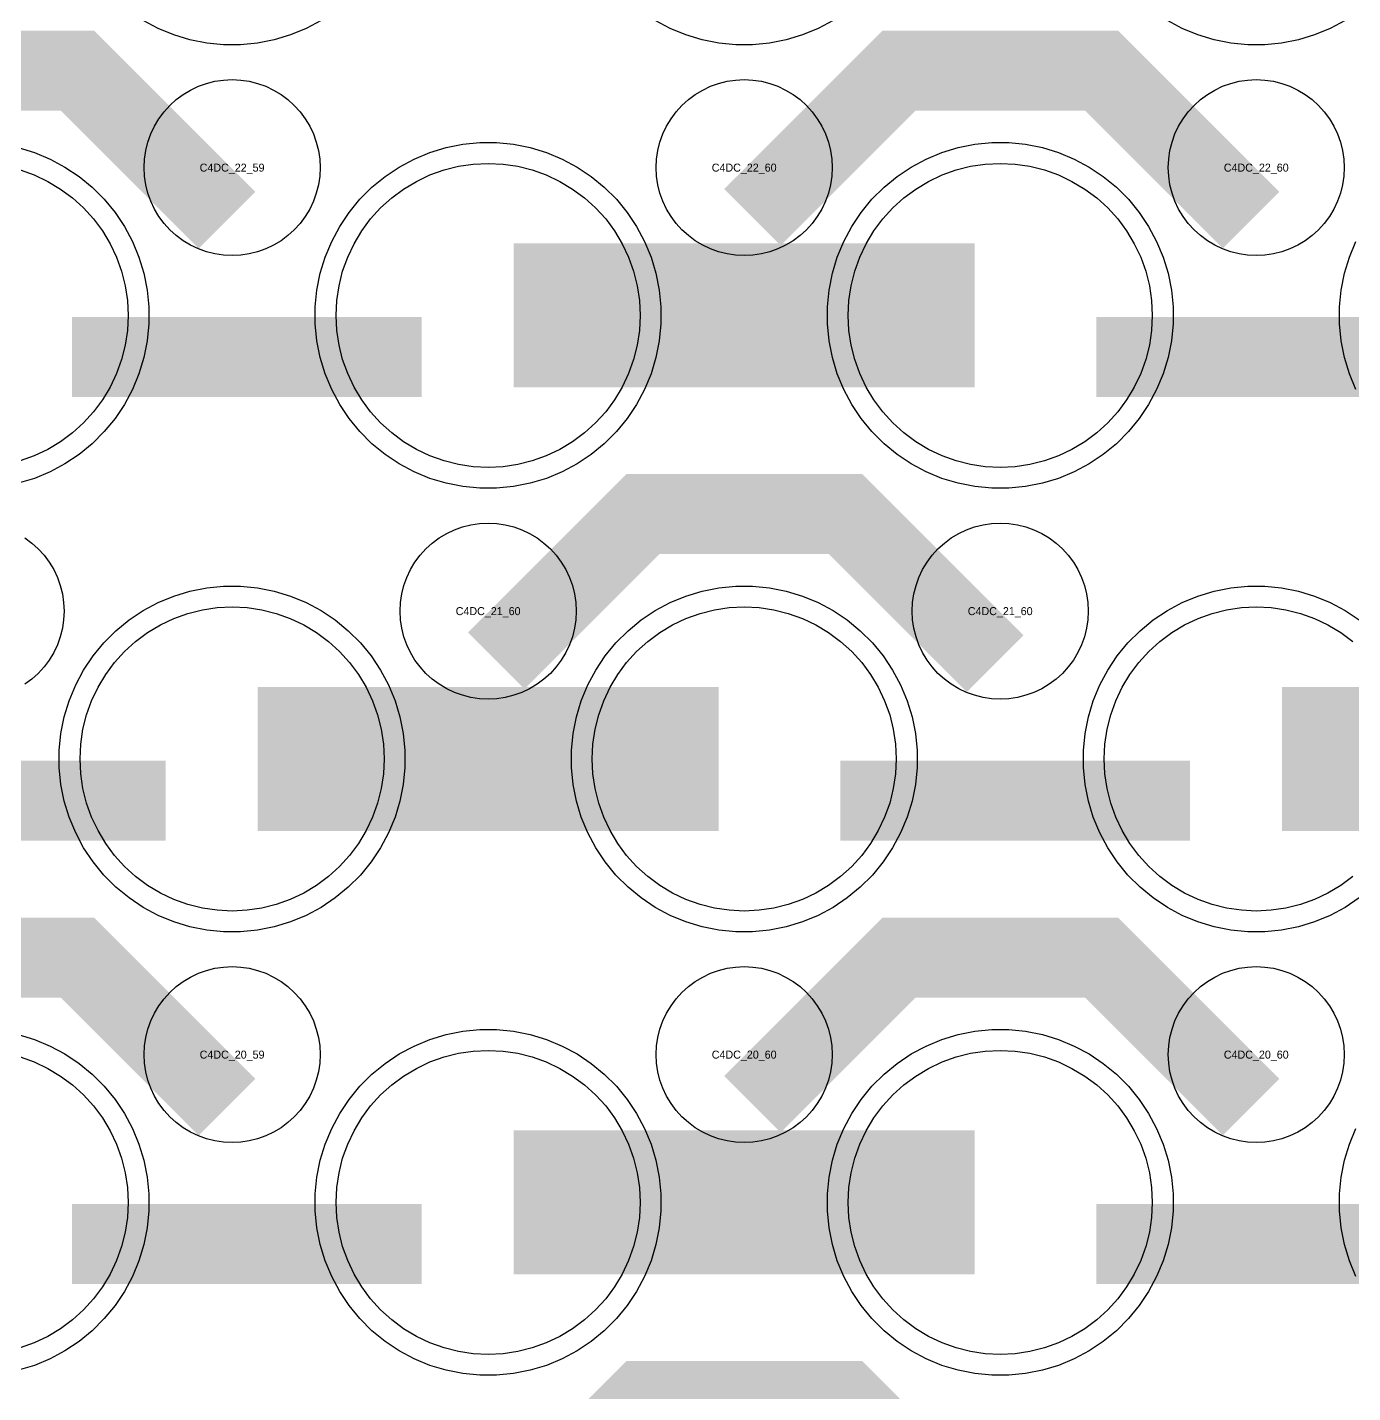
# Model space of a CAD drawing. Extents: x -11880 to 11880, y -14992 to 14992.
# Drawn here: x 7056 to 7470.1, y -12127.7 to -11701.1 of the extents above; entities that cross this region are included whole.
import ezdxf
from ezdxf.enums import TextEntityAlignment as Align

# ---------------------------------------------------------------- set-up
doc = ezdxf.new("R2010")
doc.units = 0
doc.header["$MEASUREMENT"] = 0
for name, color, linetype in [('GDS_775_DT_237', 138, 'CONTINUOUS'), ('RDL1_FS', 34, 'CONTINUOUS'), ('RDL_BS', 160, 'CONTINUOUS')]:
    doc.layers.add(name, color=color, linetype=linetype)

msp = doc.modelspace()

# ---------------------------------------------------------------- linework, layer by layer
at = {"layer": 'RDL1_FS'}
for points in [[(7200, -11838.664), (7195.343, -11838.435), (7190.732, -11837.751), (7186.209, -11836.619), (7181.819, -11835.047), (7177.605, -11833.055), (7173.605, -11830.657), (7169.86, -11827.879), (7166.406, -11824.749), (7163.276, -11821.295), (7160.498, -11817.55), (7158.1, -11813.55), (7156.108, -11809.336), (7154.536, -11804.946), (7153.404, -11800.423), (7152.72, -11795.812), (7152.491, -11791.155), (7152.72, -11786.498), (7153.404, -11781.887), (7154.536, -11777.364), (7156.108, -11772.974), (7158.1, -11768.76), (7160.498, -11764.76), (7163.276, -11761.015), (7166.406, -11757.561), (7169.86, -11754.431), (7173.605, -11751.653), (7177.605, -11749.255), (7181.819, -11747.263), (7186.209, -11745.691), (7190.732, -11744.559), (7195.343, -11743.875), (7200, -11743.646), (7204.657, -11743.875), (7209.268, -11744.559), (7213.791, -11745.691), (7218.181, -11747.263), (7222.395, -11749.255), (7226.395, -11751.653), (7230.14, -11754.431), (7233.594, -11757.561), (7236.724, -11761.015), (7239.502, -11764.76), (7241.9, -11768.76), (7243.892, -11772.974), (7245.464, -11777.364), (7246.596, -11781.887), (7247.28, -11786.498), (7247.509, -11791.155), (7247.28, -11795.812), (7246.596, -11800.423), (7245.464, -11804.946), (7243.892, -11809.336), (7241.9, -11813.55), (7239.502, -11817.55), (7236.724, -11821.295), (7233.594, -11824.749), (7230.14, -11827.879), (7226.395, -11830.657), (7222.395, -11833.055), (7218.181, -11835.047), (7213.791, -11836.619), (7209.268, -11837.751), (7204.657, -11838.435)], [(7360, -11838.664), (7355.343, -11838.435), (7350.732, -11837.751), (7346.209, -11836.619), (7341.819, -11835.047), (7337.605, -11833.055), (7333.605, -11830.657), (7329.86, -11827.879), (7326.406, -11824.749), (7323.276, -11821.295), (7320.498, -11817.55), (7318.1, -11813.55), (7316.108, -11809.336), (7314.536, -11804.946), (7313.404, -11800.423), (7312.72, -11795.812), (7312.491, -11791.155), (7312.72, -11786.498), (7313.404, -11781.887), (7314.536, -11777.364), (7316.108, -11772.974), (7318.1, -11768.76), (7320.498, -11764.76), (7323.276, -11761.015), (7326.406, -11757.561), (7329.86, -11754.431), (7333.605, -11751.653), (7337.605, -11749.255), (7341.819, -11747.263), (7346.209, -11745.691), (7350.732, -11744.559), (7355.343, -11743.875), (7360, -11743.646), (7364.657, -11743.875), (7369.268, -11744.559), (7373.791, -11745.691), (7378.181, -11747.263), (7382.395, -11749.255), (7386.395, -11751.653), (7390.14, -11754.431), (7393.594, -11757.561), (7396.724, -11761.015), (7399.502, -11764.76), (7401.9, -11768.76), (7403.892, -11772.974), (7405.464, -11777.364), (7406.596, -11781.887), (7407.28, -11786.498), (7407.509, -11791.155), (7407.28, -11795.812), (7406.596, -11800.423), (7405.464, -11804.946), (7403.892, -11809.336), (7401.9, -11813.55), (7399.502, -11817.55), (7396.724, -11821.295), (7393.594, -11824.749), (7390.14, -11827.879), (7386.395, -11830.657), (7382.395, -11833.055), (7378.181, -11835.047), (7373.791, -11836.619), (7369.268, -11837.751), (7364.657, -11838.435)], [(7200, -12115.794), (7195.343, -12115.565), (7190.732, -12114.881), (7186.209, -12113.749), (7181.819, -12112.177), (7177.605, -12110.185), (7173.605, -12107.787), (7169.86, -12105.009), (7166.406, -12101.879), (7163.276, -12098.425), (7160.498, -12094.68), (7158.1, -12090.68), (7156.108, -12086.466), (7154.536, -12082.076), (7153.404, -12077.553), (7152.72, -12072.942), (7152.491, -12068.285), (7152.72, -12063.628), (7153.404, -12059.017), (7154.536, -12054.494), (7156.108, -12050.104), (7158.1, -12045.89), (7160.498, -12041.89), (7163.276, -12038.145), (7166.406, -12034.691), (7169.86, -12031.561), (7173.605, -12028.783), (7177.605, -12026.385), (7181.819, -12024.393), (7186.209, -12022.821), (7190.732, -12021.689), (7195.343, -12021.005), (7200, -12020.776), (7204.657, -12021.005), (7209.268, -12021.689), (7213.791, -12022.821), (7218.181, -12024.393), (7222.395, -12026.385), (7226.395, -12028.783), (7230.14, -12031.561), (7233.594, -12034.691), (7236.724, -12038.145), (7239.502, -12041.89), (7241.9, -12045.89), (7243.892, -12050.104), (7245.464, -12054.494), (7246.596, -12059.017), (7247.28, -12063.628), (7247.509, -12068.285), (7247.28, -12072.942), (7246.596, -12077.553), (7245.464, -12082.076), (7243.892, -12086.466), (7241.9, -12090.68), (7239.502, -12094.68), (7236.724, -12098.425), (7233.594, -12101.879), (7230.14, -12105.009), (7226.395, -12107.787), (7222.395, -12110.185), (7218.181, -12112.177), (7213.791, -12113.749), (7209.268, -12114.881), (7204.657, -12115.565)], [(7360, -12115.794), (7355.343, -12115.565), (7350.732, -12114.881), (7346.209, -12113.749), (7341.819, -12112.177), (7337.605, -12110.185), (7333.605, -12107.787), (7329.86, -12105.009), (7326.406, -12101.879), (7323.276, -12098.425), (7320.498, -12094.68), (7318.1, -12090.68), (7316.108, -12086.466), (7314.536, -12082.076), (7313.404, -12077.553), (7312.72, -12072.942), (7312.491, -12068.285), (7312.72, -12063.628), (7313.404, -12059.017), (7314.536, -12054.494), (7316.108, -12050.104), (7318.1, -12045.89), (7320.498, -12041.89), (7323.276, -12038.145), (7326.406, -12034.691), (7329.86, -12031.561), (7333.605, -12028.783), (7337.605, -12026.385), (7341.819, -12024.393), (7346.209, -12022.821), (7350.732, -12021.689), (7355.343, -12021.005), (7360, -12020.776), (7364.657, -12021.005), (7369.268, -12021.689), (7373.791, -12022.821), (7378.181, -12024.393), (7382.395, -12026.385), (7386.395, -12028.783), (7390.14, -12031.561), (7393.594, -12034.691), (7396.724, -12038.145), (7399.502, -12041.89), (7401.9, -12045.89), (7403.892, -12050.104), (7405.464, -12054.494), (7406.596, -12059.017), (7407.28, -12063.628), (7407.509, -12068.285), (7407.28, -12072.942), (7406.596, -12077.553), (7405.464, -12082.076), (7403.892, -12086.466), (7401.9, -12090.68), (7399.502, -12094.68), (7396.724, -12098.425), (7393.594, -12101.879), (7390.14, -12105.009), (7386.395, -12107.787), (7382.395, -12110.185), (7378.181, -12112.177), (7373.791, -12113.749), (7369.268, -12114.881), (7364.657, -12115.565)]]:
    msp.add_lwpolyline(points, close=True, dxfattribs=at)
for points in [[(7053.791, -11745.691), (7058.181, -11747.263), (7062.395, -11749.255), (7066.395, -11751.653), (7070.14, -11754.431), (7073.594, -11757.561), (7076.724, -11761.015), (7079.502, -11764.76), (7081.9, -11768.76), (7083.892, -11772.974), (7085.464, -11777.364), (7086.596, -11781.887), (7087.28, -11786.498), (7087.509, -11791.155), (7087.28, -11795.812), (7086.596, -11800.423), (7085.464, -11804.946), (7083.892, -11809.336), (7081.9, -11813.55), (7079.502, -11817.55), (7076.724, -11821.295), (7073.594, -11824.749), (7070.14, -11827.879), (7066.395, -11830.657), (7062.395, -11833.055), (7058.181, -11835.047), (7053.791, -11836.619)], [(7053.791, -12022.821), (7058.181, -12024.393), (7062.395, -12026.385), (7066.395, -12028.783), (7070.14, -12031.561), (7073.594, -12034.691), (7076.724, -12038.145), (7079.502, -12041.89), (7081.9, -12045.89), (7083.892, -12050.104), (7085.464, -12054.494), (7086.596, -12059.017), (7087.28, -12063.628), (7087.509, -12068.285), (7087.28, -12072.942), (7086.596, -12077.553), (7085.464, -12082.076), (7083.892, -12086.466), (7081.9, -12090.68), (7079.502, -12094.68), (7076.724, -12098.425), (7073.594, -12101.879), (7070.14, -12105.009), (7066.395, -12107.787), (7062.395, -12110.185), (7058.181, -12112.177), (7053.791, -12113.749)]]:
    msp.add_lwpolyline(points, dxfattribs=at)
for points in [[(7208.002, -11791.155, 45, 45, 0), (7280.002, -11791.155, 45, 45, 0)], [(7280.002, -11791.155, 45, 45, 0), (7352.002, -11791.155, 45, 45, 0)], [(7208.002, -12068.285, 45, 45, 0), (7280.002, -12068.285, 45, 45, 0)], [(7280.002, -12068.285, 45, 45, 0), (7352.002, -12068.285, 45, 45, 0)]]:
    msp.add_lwpolyline(points, format="xyseb", dxfattribs=at)
at = {"layer": 'RDL1_FS', "color": 241, "true_color": 0xf7abae}
for points in [[(7120, -11977.229), (7115.343, -11977), (7110.732, -11976.316), (7106.209, -11975.184), (7101.819, -11973.612), (7097.605, -11971.62), (7093.605, -11969.222), (7089.86, -11966.444), (7086.406, -11963.314), (7083.276, -11959.86), (7080.498, -11956.115), (7078.1, -11952.115), (7076.108, -11947.901), (7074.536, -11943.511), (7073.404, -11938.988), (7072.72, -11934.377), (7072.491, -11929.72), (7072.72, -11925.063), (7073.404, -11920.452), (7074.536, -11915.929), (7076.108, -11911.539), (7078.1, -11907.325), (7080.498, -11903.325), (7083.276, -11899.58), (7086.406, -11896.126), (7089.86, -11892.996), (7093.605, -11890.218), (7097.605, -11887.82), (7101.819, -11885.828), (7106.209, -11884.256), (7110.732, -11883.124), (7115.343, -11882.44), (7120, -11882.211), (7124.657, -11882.44), (7129.268, -11883.124), (7133.791, -11884.256), (7138.181, -11885.828), (7142.395, -11887.82), (7146.395, -11890.218), (7150.14, -11892.996), (7153.594, -11896.126), (7156.724, -11899.58), (7159.502, -11903.325), (7161.9, -11907.325), (7163.892, -11911.539), (7165.464, -11915.929), (7166.596, -11920.452), (7167.28, -11925.063), (7167.509, -11929.72), (7167.28, -11934.377), (7166.596, -11938.988), (7165.464, -11943.511), (7163.892, -11947.901), (7161.9, -11952.115), (7159.502, -11956.115), (7156.724, -11959.86), (7153.594, -11963.314), (7150.14, -11966.444), (7146.395, -11969.222), (7142.395, -11971.62), (7138.181, -11973.612), (7133.791, -11975.184), (7129.268, -11976.316), (7124.657, -11977)], [(7280, -11977.229), (7275.343, -11977), (7270.732, -11976.316), (7266.209, -11975.184), (7261.819, -11973.612), (7257.605, -11971.62), (7253.605, -11969.222), (7249.86, -11966.444), (7246.406, -11963.314), (7243.276, -11959.86), (7240.498, -11956.115), (7238.1, -11952.115), (7236.108, -11947.901), (7234.536, -11943.511), (7233.404, -11938.988), (7232.72, -11934.377), (7232.491, -11929.72), (7232.72, -11925.063), (7233.404, -11920.452), (7234.536, -11915.929), (7236.108, -11911.539), (7238.1, -11907.325), (7240.498, -11903.325), (7243.276, -11899.58), (7246.406, -11896.126), (7249.86, -11892.996), (7253.605, -11890.218), (7257.605, -11887.82), (7261.819, -11885.828), (7266.209, -11884.256), (7270.732, -11883.124), (7275.343, -11882.44), (7280, -11882.211), (7284.657, -11882.44), (7289.268, -11883.124), (7293.791, -11884.256), (7298.181, -11885.828), (7302.395, -11887.82), (7306.395, -11890.218), (7310.14, -11892.996), (7313.594, -11896.126), (7316.724, -11899.58), (7319.502, -11903.325), (7321.9, -11907.325), (7323.892, -11911.539), (7325.464, -11915.929), (7326.596, -11920.452), (7327.28, -11925.063), (7327.509, -11929.72), (7327.28, -11934.377), (7326.596, -11938.988), (7325.464, -11943.511), (7323.892, -11947.901), (7321.9, -11952.115), (7319.502, -11956.115), (7316.724, -11959.86), (7313.594, -11963.314), (7310.14, -11966.444), (7306.395, -11969.222), (7302.395, -11971.62), (7298.181, -11973.612), (7293.791, -11975.184), (7289.268, -11976.316), (7284.657, -11977)]]:
    msp.add_lwpolyline(points, close=True, dxfattribs=at)
msp.add_lwpolyline([(7470.14, -11966.444), (7466.395, -11969.222), (7462.395, -11971.62), (7458.181, -11973.612), (7453.791, -11975.184), (7449.268, -11976.316), (7444.657, -11977), (7440, -11977.229), (7435.343, -11977), (7430.732, -11976.316), (7426.209, -11975.184), (7421.819, -11973.612), (7417.605, -11971.62), (7413.605, -11969.222), (7409.86, -11966.444), (7406.406, -11963.314), (7403.276, -11959.86), (7400.498, -11956.115), (7398.1, -11952.115), (7396.108, -11947.901), (7394.536, -11943.511), (7393.404, -11938.988), (7392.72, -11934.377), (7392.491, -11929.72), (7392.72, -11925.063), (7393.404, -11920.452), (7394.536, -11915.929), (7396.108, -11911.539), (7398.1, -11907.325), (7400.498, -11903.325), (7403.276, -11899.58), (7406.406, -11896.126), (7409.86, -11892.996), (7413.605, -11890.218), (7417.605, -11887.82), (7421.819, -11885.828), (7426.209, -11884.256), (7430.732, -11883.124), (7435.343, -11882.44), (7440, -11882.211), (7444.657, -11882.44), (7449.268, -11883.124), (7453.791, -11884.256), (7458.181, -11885.828), (7462.395, -11887.82), (7466.395, -11890.218), (7470.14, -11892.996)], dxfattribs=at)
for points in [[(7128.002, -11929.72, 45, 45, 0), (7200.002, -11929.72, 45, 45, 0)], [(7200.002, -11929.72, 45, 45, 0), (7272.002, -11929.72, 45, 45, 0)], [(7448.002, -11929.72, 45, 45, 0), (7520.002, -11929.72, 45, 45, 0)]]:
    msp.add_lwpolyline(points, format="xyseb", dxfattribs=at)
at = {"layer": 'RDL_BS', "color": 241, "true_color": 0xf7abae}
for points in [[(7147.777, -11698.973), (7143.115, -11701.465), (7138.205, -11703.496), (7133.165, -11705.027), (7127.938, -11706.073), (7122.644, -11706.59), (7117.356, -11706.59), (7112.062, -11706.073), (7106.835, -11705.027), (7101.795, -11703.496), (7096.885, -11701.465), (7092.223, -11698.973)], [(7307.777, -11698.973), (7303.115, -11701.465), (7298.205, -11703.496), (7293.165, -11705.027), (7287.938, -11706.073), (7282.644, -11706.59), (7277.356, -11706.59), (7272.062, -11706.073), (7266.835, -11705.027), (7261.795, -11703.496), (7256.885, -11701.465), (7252.223, -11698.973)], [(7467.777, -11698.973), (7463.115, -11701.465), (7458.205, -11703.496), (7453.165, -11705.027), (7447.938, -11706.073), (7442.644, -11706.59), (7437.356, -11706.59), (7432.062, -11706.073), (7426.835, -11705.027), (7421.795, -11703.496), (7416.885, -11701.465), (7412.223, -11698.973)], [(7472.191, -11973.156), (7467.777, -11976.103), (7463.115, -11978.595), (7458.205, -11980.626), (7453.165, -11982.157), (7447.938, -11983.203), (7442.644, -11983.72), (7437.356, -11983.72), (7432.062, -11983.203), (7426.835, -11982.157), (7421.795, -11980.626), (7416.885, -11978.595), (7412.223, -11976.103), (7407.809, -11973.156), (7403.708, -11969.794), (7399.926, -11966.012), (7396.564, -11961.911), (7393.617, -11957.497), (7391.125, -11952.835), (7389.094, -11947.925), (7387.563, -11942.885), (7386.517, -11937.658), (7386, -11932.364), (7386, -11927.076), (7386.517, -11921.782), (7387.563, -11916.555), (7389.094, -11911.515), (7391.125, -11906.605), (7393.617, -11901.943), (7396.564, -11897.529), (7399.926, -11893.428), (7403.708, -11889.646), (7407.809, -11886.284), (7412.223, -11883.337), (7416.885, -11880.845), (7421.795, -11878.814), (7426.835, -11877.283), (7432.062, -11876.237), (7437.356, -11875.72), (7442.644, -11875.72), (7447.938, -11876.237), (7453.165, -11877.283), (7458.205, -11878.814), (7463.115, -11880.845), (7467.777, -11883.337), (7472.191, -11886.284)]]:
    msp.add_lwpolyline(points, dxfattribs=at)
at = {"layer": 'RDL_BS'}
for points in [[(7118.401, -11761.368, 25, 25, 0), (7071.687, -11714.654, 25, 25, 0), (7041.929, -11714.654, 25, 25, 0)], [(7282.562, -11760.469, 25, 25, 0), (7328.377, -11714.654, 25, 25, 0), (7361.93, -11714.654, 25, 25, 0)], [(7438.401, -11761.368, 25, 25, 0), (7391.687, -11714.654, 25, 25, 0), (7361.929, -11714.654, 25, 25, 0)], [(7070.016, -11804.168, 25, 25, 0), (7179.281, -11804.168, 25, 25, 0)], [(7390.016, -11804.168, 25, 25, 0), (7499.281, -11804.168, 25, 25, 0)], [(7202.562, -11899.034, 25, 25, 0), (7248.377, -11853.219, 25, 25, 0), (7281.93, -11853.219, 25, 25, 0)], [(7358.401, -11899.933, 25, 25, 0), (7311.687, -11853.219, 25, 25, 0), (7281.929, -11853.219, 25, 25, 0)], [(7118.401, -12038.498, 25, 25, 0), (7071.687, -11991.784, 25, 25, 0), (7041.929, -11991.784, 25, 25, 0)], [(7282.562, -12037.599, 25, 25, 0), (7328.377, -11991.784, 25, 25, 0), (7361.93, -11991.784, 25, 25, 0)], [(7438.401, -12038.498, 25, 25, 0), (7391.687, -11991.784, 25, 25, 0), (7361.929, -11991.784, 25, 25, 0)], [(7070.016, -12081.298, 25, 25, 0), (7179.281, -12081.298, 25, 25, 0)], [(7390.016, -12081.298, 25, 25, 0), (7499.281, -12081.298, 25, 25, 0)], [(7202.562, -12176.159, 25, 25, 0), (7248.377, -12130.344, 25, 25, 0), (7281.93, -12130.344, 25, 25, 0)], [(7358.401, -12177.058, 25, 25, 0), (7311.687, -12130.344, 25, 25, 0), (7281.929, -12130.344, 25, 25, 0)]]:
    msp.add_lwpolyline(points, format="xyseb", dxfattribs=at)
for points in [[(7120, -11772.461), (7117.307, -11772.329), (7114.635, -11771.933), (7112.016, -11771.276), (7109.481, -11770.369), (7107.044, -11769.217), (7104.72, -11767.824), (7102.557, -11766.221), (7100.558, -11764.409), (7098.746, -11762.41), (7097.143, -11760.247), (7095.75, -11757.923), (7094.598, -11755.486), (7093.691, -11752.951), (7093.034, -11750.332), (7092.638, -11747.66), (7092.506, -11744.967), (7092.638, -11742.274), (7093.034, -11739.602), (7093.691, -11736.983), (7094.598, -11734.448), (7095.75, -11732.011), (7097.143, -11729.687), (7098.746, -11727.524), (7100.558, -11725.525), (7102.557, -11723.713), (7104.72, -11722.11), (7107.044, -11720.717), (7109.481, -11719.565), (7112.016, -11718.658), (7114.635, -11718.001), (7117.307, -11717.605), (7120, -11717.473), (7122.693, -11717.605), (7125.365, -11718.001), (7127.984, -11718.658), (7130.519, -11719.565), (7132.956, -11720.717), (7135.28, -11722.11), (7137.443, -11723.713), (7139.442, -11725.525), (7141.254, -11727.524), (7142.857, -11729.687), (7144.25, -11732.011), (7145.402, -11734.448), (7146.309, -11736.983), (7146.966, -11739.602), (7147.362, -11742.274), (7147.494, -11744.967), (7147.362, -11747.66), (7146.966, -11750.332), (7146.309, -11752.951), (7145.402, -11755.486), (7144.25, -11757.923), (7142.857, -11760.247), (7141.254, -11762.41), (7139.442, -11764.409), (7137.443, -11766.221), (7135.28, -11767.824), (7132.956, -11769.217), (7130.519, -11770.369), (7127.984, -11771.276), (7125.365, -11771.933), (7122.693, -11772.329)], [(7280, -11772.461), (7277.307, -11772.329), (7274.635, -11771.933), (7272.016, -11771.276), (7269.481, -11770.369), (7267.044, -11769.217), (7264.72, -11767.824), (7262.557, -11766.221), (7260.558, -11764.409), (7258.746, -11762.41), (7257.143, -11760.247), (7255.75, -11757.923), (7254.598, -11755.486), (7253.691, -11752.951), (7253.034, -11750.332), (7252.638, -11747.66), (7252.506, -11744.967), (7252.638, -11742.274), (7253.034, -11739.602), (7253.691, -11736.983), (7254.598, -11734.448), (7255.75, -11732.011), (7257.143, -11729.687), (7258.746, -11727.524), (7260.558, -11725.525), (7262.557, -11723.713), (7264.72, -11722.11), (7267.044, -11720.717), (7269.481, -11719.565), (7272.016, -11718.658), (7274.635, -11718.001), (7277.307, -11717.605), (7280, -11717.473), (7282.693, -11717.605), (7285.365, -11718.001), (7287.984, -11718.658), (7290.519, -11719.565), (7292.956, -11720.717), (7295.28, -11722.11), (7297.443, -11723.713), (7299.442, -11725.525), (7301.254, -11727.524), (7302.857, -11729.687), (7304.25, -11732.011), (7305.402, -11734.448), (7306.309, -11736.983), (7306.966, -11739.602), (7307.362, -11742.274), (7307.494, -11744.967), (7307.362, -11747.66), (7306.966, -11750.332), (7306.309, -11752.951), (7305.402, -11755.486), (7304.25, -11757.923), (7302.857, -11760.247), (7301.254, -11762.41), (7299.442, -11764.409), (7297.443, -11766.221), (7295.28, -11767.824), (7292.956, -11769.217), (7290.519, -11770.369), (7287.984, -11771.276), (7285.365, -11771.933), (7282.693, -11772.329)], [(7440, -11772.461), (7437.307, -11772.329), (7434.635, -11771.933), (7432.016, -11771.276), (7429.481, -11770.369), (7427.044, -11769.217), (7424.72, -11767.824), (7422.557, -11766.221), (7420.558, -11764.409), (7418.746, -11762.41), (7417.143, -11760.247), (7415.75, -11757.923), (7414.598, -11755.486), (7413.691, -11752.951), (7413.034, -11750.332), (7412.638, -11747.66), (7412.506, -11744.967), (7412.638, -11742.274), (7413.034, -11739.602), (7413.691, -11736.983), (7414.598, -11734.448), (7415.75, -11732.011), (7417.143, -11729.687), (7418.746, -11727.524), (7420.558, -11725.525), (7422.557, -11723.713), (7424.72, -11722.11), (7427.044, -11720.717), (7429.481, -11719.565), (7432.016, -11718.658), (7434.635, -11718.001), (7437.307, -11717.605), (7440, -11717.473), (7442.693, -11717.605), (7445.365, -11718.001), (7447.984, -11718.658), (7450.519, -11719.565), (7452.956, -11720.717), (7455.28, -11722.11), (7457.443, -11723.713), (7459.442, -11725.525), (7461.254, -11727.524), (7462.857, -11729.687), (7464.25, -11732.011), (7465.402, -11734.448), (7466.309, -11736.983), (7466.966, -11739.602), (7467.362, -11742.274), (7467.494, -11744.967), (7467.362, -11747.66), (7466.966, -11750.332), (7466.309, -11752.951), (7465.402, -11755.486), (7464.25, -11757.923), (7462.857, -11760.247), (7461.254, -11762.41), (7459.442, -11764.409), (7457.443, -11766.221), (7455.28, -11767.824), (7452.956, -11769.217), (7450.519, -11770.369), (7447.984, -11771.276), (7445.365, -11771.933), (7442.693, -11772.329)], [(7197.356, -11845.155), (7192.062, -11844.638), (7186.835, -11843.592), (7181.795, -11842.061), (7176.885, -11840.03), (7172.223, -11837.538), (7167.809, -11834.591), (7163.708, -11831.229), (7159.926, -11827.447), (7156.564, -11823.346), (7153.617, -11818.932), (7151.125, -11814.27), (7149.094, -11809.36), (7147.563, -11804.32), (7146.517, -11799.093), (7146, -11793.799), (7146, -11788.511), (7146.517, -11783.217), (7147.563, -11777.99), (7149.094, -11772.95), (7151.125, -11768.04), (7153.617, -11763.378), (7156.564, -11758.964), (7159.926, -11754.863), (7163.708, -11751.081), (7167.809, -11747.719), (7172.223, -11744.772), (7176.885, -11742.28), (7181.795, -11740.249), (7186.835, -11738.718), (7192.062, -11737.672), (7197.356, -11737.155), (7202.644, -11737.155), (7207.938, -11737.672), (7213.165, -11738.718), (7218.205, -11740.249), (7223.115, -11742.28), (7227.777, -11744.772), (7232.191, -11747.719), (7236.292, -11751.081), (7240.074, -11754.863), (7243.436, -11758.964), (7246.383, -11763.378), (7248.875, -11768.04), (7250.906, -11772.95), (7252.437, -11777.99), (7253.483, -11783.217), (7254, -11788.511), (7254, -11793.799), (7253.483, -11799.093), (7252.437, -11804.32), (7250.906, -11809.36), (7248.875, -11814.27), (7246.383, -11818.932), (7243.436, -11823.346), (7240.074, -11827.447), (7236.292, -11831.229), (7232.191, -11834.591), (7227.777, -11837.538), (7223.115, -11840.03), (7218.205, -11842.061), (7213.165, -11843.592), (7207.938, -11844.638), (7202.644, -11845.155)], [(7357.356, -11845.155), (7352.062, -11844.638), (7346.835, -11843.592), (7341.795, -11842.061), (7336.885, -11840.03), (7332.223, -11837.538), (7327.809, -11834.591), (7323.708, -11831.229), (7319.926, -11827.447), (7316.564, -11823.346), (7313.617, -11818.932), (7311.125, -11814.27), (7309.094, -11809.36), (7307.563, -11804.32), (7306.517, -11799.093), (7306, -11793.799), (7306, -11788.511), (7306.517, -11783.217), (7307.563, -11777.99), (7309.094, -11772.95), (7311.125, -11768.04), (7313.617, -11763.378), (7316.564, -11758.964), (7319.926, -11754.863), (7323.708, -11751.081), (7327.809, -11747.719), (7332.223, -11744.772), (7336.885, -11742.28), (7341.795, -11740.249), (7346.835, -11738.718), (7352.062, -11737.672), (7357.356, -11737.155), (7362.644, -11737.155), (7367.938, -11737.672), (7373.165, -11738.718), (7378.205, -11740.249), (7383.115, -11742.28), (7387.777, -11744.772), (7392.191, -11747.719), (7396.292, -11751.081), (7400.074, -11754.863), (7403.436, -11758.964), (7406.383, -11763.378), (7408.875, -11768.04), (7410.906, -11772.95), (7412.437, -11777.99), (7413.483, -11783.217), (7414, -11788.511), (7414, -11793.799), (7413.483, -11799.093), (7412.437, -11804.32), (7410.906, -11809.36), (7408.875, -11814.27), (7406.383, -11818.932), (7403.436, -11823.346), (7400.074, -11827.447), (7396.292, -11831.229), (7392.191, -11834.591), (7387.777, -11837.538), (7383.115, -11840.03), (7378.205, -11842.061), (7373.165, -11843.592), (7367.938, -11844.638), (7362.644, -11845.155)], [(7200, -11911.026), (7197.307, -11910.894), (7194.635, -11910.498), (7192.016, -11909.841), (7189.481, -11908.934), (7187.044, -11907.782), (7184.72, -11906.389), (7182.557, -11904.786), (7180.558, -11902.974), (7178.746, -11900.975), (7177.143, -11898.812), (7175.75, -11896.488), (7174.598, -11894.051), (7173.691, -11891.516), (7173.034, -11888.897), (7172.638, -11886.225), (7172.506, -11883.532), (7172.638, -11880.839), (7173.034, -11878.167), (7173.691, -11875.548), (7174.598, -11873.013), (7175.75, -11870.576), (7177.143, -11868.252), (7178.746, -11866.089), (7180.558, -11864.09), (7182.557, -11862.278), (7184.72, -11860.675), (7187.044, -11859.282), (7189.481, -11858.13), (7192.016, -11857.223), (7194.635, -11856.566), (7197.307, -11856.17), (7200, -11856.038), (7202.693, -11856.17), (7205.365, -11856.566), (7207.984, -11857.223), (7210.519, -11858.13), (7212.956, -11859.282), (7215.28, -11860.675), (7217.443, -11862.278), (7219.442, -11864.09), (7221.254, -11866.089), (7222.857, -11868.252), (7224.25, -11870.576), (7225.402, -11873.013), (7226.309, -11875.548), (7226.966, -11878.167), (7227.362, -11880.839), (7227.494, -11883.532), (7227.362, -11886.225), (7226.966, -11888.897), (7226.309, -11891.516), (7225.402, -11894.051), (7224.25, -11896.488), (7222.857, -11898.812), (7221.254, -11900.975), (7219.442, -11902.974), (7217.443, -11904.786), (7215.28, -11906.389), (7212.956, -11907.782), (7210.519, -11908.934), (7207.984, -11909.841), (7205.365, -11910.498), (7202.693, -11910.894)], [(7360, -11911.026), (7357.307, -11910.894), (7354.635, -11910.498), (7352.016, -11909.841), (7349.481, -11908.934), (7347.044, -11907.782), (7344.72, -11906.389), (7342.557, -11904.786), (7340.558, -11902.974), (7338.746, -11900.975), (7337.143, -11898.812), (7335.75, -11896.488), (7334.598, -11894.051), (7333.691, -11891.516), (7333.034, -11888.897), (7332.638, -11886.225), (7332.506, -11883.532), (7332.638, -11880.839), (7333.034, -11878.167), (7333.691, -11875.548), (7334.598, -11873.013), (7335.75, -11870.576), (7337.143, -11868.252), (7338.746, -11866.089), (7340.558, -11864.09), (7342.557, -11862.278), (7344.72, -11860.675), (7347.044, -11859.282), (7349.481, -11858.13), (7352.016, -11857.223), (7354.635, -11856.566), (7357.307, -11856.17), (7360, -11856.038), (7362.693, -11856.17), (7365.365, -11856.566), (7367.984, -11857.223), (7370.519, -11858.13), (7372.956, -11859.282), (7375.28, -11860.675), (7377.443, -11862.278), (7379.442, -11864.09), (7381.254, -11866.089), (7382.857, -11868.252), (7384.25, -11870.576), (7385.402, -11873.013), (7386.309, -11875.548), (7386.966, -11878.167), (7387.362, -11880.839), (7387.494, -11883.532), (7387.362, -11886.225), (7386.966, -11888.897), (7386.309, -11891.516), (7385.402, -11894.051), (7384.25, -11896.488), (7382.857, -11898.812), (7381.254, -11900.975), (7379.442, -11902.974), (7377.443, -11904.786), (7375.28, -11906.389), (7372.956, -11907.782), (7370.519, -11908.934), (7367.984, -11909.841), (7365.365, -11910.498), (7362.693, -11910.894)], [(7120, -12049.591), (7117.307, -12049.459), (7114.635, -12049.063), (7112.016, -12048.406), (7109.481, -12047.499), (7107.044, -12046.347), (7104.72, -12044.954), (7102.557, -12043.351), (7100.558, -12041.539), (7098.746, -12039.54), (7097.143, -12037.377), (7095.75, -12035.053), (7094.598, -12032.616), (7093.691, -12030.081), (7093.034, -12027.462), (7092.638, -12024.79), (7092.506, -12022.097), (7092.638, -12019.404), (7093.034, -12016.732), (7093.691, -12014.113), (7094.598, -12011.578), (7095.75, -12009.141), (7097.143, -12006.817), (7098.746, -12004.654), (7100.558, -12002.655), (7102.557, -12000.843), (7104.72, -11999.24), (7107.044, -11997.847), (7109.481, -11996.695), (7112.016, -11995.788), (7114.635, -11995.131), (7117.307, -11994.735), (7120, -11994.603), (7122.693, -11994.735), (7125.365, -11995.131), (7127.984, -11995.788), (7130.519, -11996.695), (7132.956, -11997.847), (7135.28, -11999.24), (7137.443, -12000.843), (7139.442, -12002.655), (7141.254, -12004.654), (7142.857, -12006.817), (7144.25, -12009.141), (7145.402, -12011.578), (7146.309, -12014.113), (7146.966, -12016.732), (7147.362, -12019.404), (7147.494, -12022.097), (7147.362, -12024.79), (7146.966, -12027.462), (7146.309, -12030.081), (7145.402, -12032.616), (7144.25, -12035.053), (7142.857, -12037.377), (7141.254, -12039.54), (7139.442, -12041.539), (7137.443, -12043.351), (7135.28, -12044.954), (7132.956, -12046.347), (7130.519, -12047.499), (7127.984, -12048.406), (7125.365, -12049.063), (7122.693, -12049.459)], [(7280, -12049.591), (7277.307, -12049.459), (7274.635, -12049.063), (7272.016, -12048.406), (7269.481, -12047.499), (7267.044, -12046.347), (7264.72, -12044.954), (7262.557, -12043.351), (7260.558, -12041.539), (7258.746, -12039.54), (7257.143, -12037.377), (7255.75, -12035.053), (7254.598, -12032.616), (7253.691, -12030.081), (7253.034, -12027.462), (7252.638, -12024.79), (7252.506, -12022.097), (7252.638, -12019.404), (7253.034, -12016.732), (7253.691, -12014.113), (7254.598, -12011.578), (7255.75, -12009.141), (7257.143, -12006.817), (7258.746, -12004.654), (7260.558, -12002.655), (7262.557, -12000.843), (7264.72, -11999.24), (7267.044, -11997.847), (7269.481, -11996.695), (7272.016, -11995.788), (7274.635, -11995.131), (7277.307, -11994.735), (7280, -11994.603), (7282.693, -11994.735), (7285.365, -11995.131), (7287.984, -11995.788), (7290.519, -11996.695), (7292.956, -11997.847), (7295.28, -11999.24), (7297.443, -12000.843), (7299.442, -12002.655), (7301.254, -12004.654), (7302.857, -12006.817), (7304.25, -12009.141), (7305.402, -12011.578), (7306.309, -12014.113), (7306.966, -12016.732), (7307.362, -12019.404), (7307.494, -12022.097), (7307.362, -12024.79), (7306.966, -12027.462), (7306.309, -12030.081), (7305.402, -12032.616), (7304.25, -12035.053), (7302.857, -12037.377), (7301.254, -12039.54), (7299.442, -12041.539), (7297.443, -12043.351), (7295.28, -12044.954), (7292.956, -12046.347), (7290.519, -12047.499), (7287.984, -12048.406), (7285.365, -12049.063), (7282.693, -12049.459)], [(7440, -12049.591), (7437.307, -12049.459), (7434.635, -12049.063), (7432.016, -12048.406), (7429.481, -12047.499), (7427.044, -12046.347), (7424.72, -12044.954), (7422.557, -12043.351), (7420.558, -12041.539), (7418.746, -12039.54), (7417.143, -12037.377), (7415.75, -12035.053), (7414.598, -12032.616), (7413.691, -12030.081), (7413.034, -12027.462), (7412.638, -12024.79), (7412.506, -12022.097), (7412.638, -12019.404), (7413.034, -12016.732), (7413.691, -12014.113), (7414.598, -12011.578), (7415.75, -12009.141), (7417.143, -12006.817), (7418.746, -12004.654), (7420.558, -12002.655), (7422.557, -12000.843), (7424.72, -11999.24), (7427.044, -11997.847), (7429.481, -11996.695), (7432.016, -11995.788), (7434.635, -11995.131), (7437.307, -11994.735), (7440, -11994.603), (7442.693, -11994.735), (7445.365, -11995.131), (7447.984, -11995.788), (7450.519, -11996.695), (7452.956, -11997.847), (7455.28, -11999.24), (7457.443, -12000.843), (7459.442, -12002.655), (7461.254, -12004.654), (7462.857, -12006.817), (7464.25, -12009.141), (7465.402, -12011.578), (7466.309, -12014.113), (7466.966, -12016.732), (7467.362, -12019.404), (7467.494, -12022.097), (7467.362, -12024.79), (7466.966, -12027.462), (7466.309, -12030.081), (7465.402, -12032.616), (7464.25, -12035.053), (7462.857, -12037.377), (7461.254, -12039.54), (7459.442, -12041.539), (7457.443, -12043.351), (7455.28, -12044.954), (7452.956, -12046.347), (7450.519, -12047.499), (7447.984, -12048.406), (7445.365, -12049.063), (7442.693, -12049.459)], [(7197.356, -12122.285), (7192.062, -12121.768), (7186.835, -12120.722), (7181.795, -12119.191), (7176.885, -12117.16), (7172.223, -12114.668), (7167.809, -12111.721), (7163.708, -12108.359), (7159.926, -12104.577), (7156.564, -12100.476), (7153.617, -12096.062), (7151.125, -12091.4), (7149.094, -12086.49), (7147.563, -12081.45), (7146.517, -12076.223), (7146, -12070.929), (7146, -12065.641), (7146.517, -12060.347), (7147.563, -12055.12), (7149.094, -12050.08), (7151.125, -12045.17), (7153.617, -12040.508), (7156.564, -12036.094), (7159.926, -12031.993), (7163.708, -12028.211), (7167.809, -12024.849), (7172.223, -12021.902), (7176.885, -12019.41), (7181.795, -12017.379), (7186.835, -12015.848), (7192.062, -12014.802), (7197.356, -12014.285), (7202.644, -12014.285), (7207.938, -12014.802), (7213.165, -12015.848), (7218.205, -12017.379), (7223.115, -12019.41), (7227.777, -12021.902), (7232.191, -12024.849), (7236.292, -12028.211), (7240.074, -12031.993), (7243.436, -12036.094), (7246.383, -12040.508), (7248.875, -12045.17), (7250.906, -12050.08), (7252.437, -12055.12), (7253.483, -12060.347), (7254, -12065.641), (7254, -12070.929), (7253.483, -12076.223), (7252.437, -12081.45), (7250.906, -12086.49), (7248.875, -12091.4), (7246.383, -12096.062), (7243.436, -12100.476), (7240.074, -12104.577), (7236.292, -12108.359), (7232.191, -12111.721), (7227.777, -12114.668), (7223.115, -12117.16), (7218.205, -12119.191), (7213.165, -12120.722), (7207.938, -12121.768), (7202.644, -12122.285)], [(7357.356, -12122.285), (7352.062, -12121.768), (7346.835, -12120.722), (7341.795, -12119.191), (7336.885, -12117.16), (7332.223, -12114.668), (7327.809, -12111.721), (7323.708, -12108.359), (7319.926, -12104.577), (7316.564, -12100.476), (7313.617, -12096.062), (7311.125, -12091.4), (7309.094, -12086.49), (7307.563, -12081.45), (7306.517, -12076.223), (7306, -12070.929), (7306, -12065.641), (7306.517, -12060.347), (7307.563, -12055.12), (7309.094, -12050.08), (7311.125, -12045.17), (7313.617, -12040.508), (7316.564, -12036.094), (7319.926, -12031.993), (7323.708, -12028.211), (7327.809, -12024.849), (7332.223, -12021.902), (7336.885, -12019.41), (7341.795, -12017.379), (7346.835, -12015.848), (7352.062, -12014.802), (7357.356, -12014.285), (7362.644, -12014.285), (7367.938, -12014.802), (7373.165, -12015.848), (7378.205, -12017.379), (7383.115, -12019.41), (7387.777, -12021.902), (7392.191, -12024.849), (7396.292, -12028.211), (7400.074, -12031.993), (7403.436, -12036.094), (7406.383, -12040.508), (7408.875, -12045.17), (7410.906, -12050.08), (7412.437, -12055.12), (7413.483, -12060.347), (7414, -12065.641), (7414, -12070.929), (7413.483, -12076.223), (7412.437, -12081.45), (7410.906, -12086.49), (7408.875, -12091.4), (7406.383, -12096.062), (7403.436, -12100.476), (7400.074, -12104.577), (7396.292, -12108.359), (7392.191, -12111.721), (7387.777, -12114.668), (7383.115, -12117.16), (7378.205, -12119.191), (7373.165, -12120.722), (7367.938, -12121.768), (7362.644, -12122.285)]]:
    msp.add_lwpolyline(points, close=True, dxfattribs=at)
for points in [[(7053.165, -11738.718), (7058.205, -11740.249), (7063.115, -11742.28), (7067.777, -11744.772), (7072.191, -11747.719), (7076.292, -11751.081), (7080.074, -11754.863), (7083.436, -11758.964), (7086.383, -11763.378), (7088.875, -11768.04), (7090.906, -11772.95), (7092.437, -11777.99), (7093.483, -11783.217), (7094, -11788.511), (7094, -11793.799), (7093.483, -11799.093), (7092.437, -11804.32), (7090.906, -11809.36), (7088.875, -11814.27), (7086.383, -11818.932), (7083.436, -11823.346), (7080.074, -11827.447), (7076.292, -11831.229), (7072.191, -11834.591), (7067.777, -11837.538), (7063.115, -11840.03), (7058.205, -11842.061), (7053.165, -11843.592)], [(7471.125, -11814.27), (7469.094, -11809.36), (7467.563, -11804.32), (7466.517, -11799.093), (7466, -11793.799), (7466, -11788.511), (7466.517, -11783.217), (7467.563, -11777.99), (7469.094, -11772.95), (7471.125, -11768.04)], [(7055.28, -11860.675), (7057.443, -11862.278), (7059.442, -11864.09), (7061.254, -11866.089), (7062.857, -11868.252), (7064.25, -11870.576), (7065.402, -11873.013), (7066.309, -11875.548), (7066.966, -11878.167), (7067.362, -11880.839), (7067.494, -11883.532), (7067.362, -11886.225), (7066.966, -11888.897), (7066.309, -11891.516), (7065.402, -11894.051), (7064.25, -11896.488), (7062.857, -11898.812), (7061.254, -11900.975), (7059.442, -11902.974), (7057.443, -11904.786), (7055.28, -11906.389)], [(7053.165, -12015.848), (7058.205, -12017.379), (7063.115, -12019.41), (7067.777, -12021.902), (7072.191, -12024.849), (7076.292, -12028.211), (7080.074, -12031.993), (7083.436, -12036.094), (7086.383, -12040.508), (7088.875, -12045.17), (7090.906, -12050.08), (7092.437, -12055.12), (7093.483, -12060.347), (7094, -12065.641), (7094, -12070.929), (7093.483, -12076.223), (7092.437, -12081.45), (7090.906, -12086.49), (7088.875, -12091.4), (7086.383, -12096.062), (7083.436, -12100.476), (7080.074, -12104.577), (7076.292, -12108.359), (7072.191, -12111.721), (7067.777, -12114.668), (7063.115, -12117.16), (7058.205, -12119.191), (7053.165, -12120.722)], [(7471.125, -12091.4), (7469.094, -12086.49), (7467.563, -12081.45), (7466.517, -12076.223), (7466, -12070.929), (7466, -12065.641), (7466.517, -12060.347), (7467.563, -12055.12), (7469.094, -12050.08), (7471.125, -12045.17)]]:
    msp.add_lwpolyline(points, dxfattribs=at)
at = {"layer": 'RDL_BS', "color": 241, "true_color": 0xf7abae}
for points in [[(7117.356, -11983.72), (7112.062, -11983.203), (7106.835, -11982.157), (7101.795, -11980.626), (7096.885, -11978.595), (7092.223, -11976.103), (7087.809, -11973.156), (7083.708, -11969.794), (7079.926, -11966.012), (7076.564, -11961.911), (7073.617, -11957.497), (7071.125, -11952.835), (7069.094, -11947.925), (7067.563, -11942.885), (7066.517, -11937.658), (7066, -11932.364), (7066, -11927.076), (7066.517, -11921.782), (7067.563, -11916.555), (7069.094, -11911.515), (7071.125, -11906.605), (7073.617, -11901.943), (7076.564, -11897.529), (7079.926, -11893.428), (7083.708, -11889.646), (7087.809, -11886.284), (7092.223, -11883.337), (7096.885, -11880.845), (7101.795, -11878.814), (7106.835, -11877.283), (7112.062, -11876.237), (7117.356, -11875.72), (7122.644, -11875.72), (7127.938, -11876.237), (7133.165, -11877.283), (7138.205, -11878.814), (7143.115, -11880.845), (7147.777, -11883.337), (7152.191, -11886.284), (7156.292, -11889.646), (7160.074, -11893.428), (7163.436, -11897.529), (7166.383, -11901.943), (7168.875, -11906.605), (7170.906, -11911.515), (7172.437, -11916.555), (7173.483, -11921.782), (7174, -11927.076), (7174, -11932.364), (7173.483, -11937.658), (7172.437, -11942.885), (7170.906, -11947.925), (7168.875, -11952.835), (7166.383, -11957.497), (7163.436, -11961.911), (7160.074, -11966.012), (7156.292, -11969.794), (7152.191, -11973.156), (7147.777, -11976.103), (7143.115, -11978.595), (7138.205, -11980.626), (7133.165, -11982.157), (7127.938, -11983.203), (7122.644, -11983.72)], [(7277.356, -11983.72), (7272.062, -11983.203), (7266.835, -11982.157), (7261.795, -11980.626), (7256.885, -11978.595), (7252.223, -11976.103), (7247.809, -11973.156), (7243.708, -11969.794), (7239.926, -11966.012), (7236.564, -11961.911), (7233.617, -11957.497), (7231.125, -11952.835), (7229.094, -11947.925), (7227.563, -11942.885), (7226.517, -11937.658), (7226, -11932.364), (7226, -11927.076), (7226.517, -11921.782), (7227.563, -11916.555), (7229.094, -11911.515), (7231.125, -11906.605), (7233.617, -11901.943), (7236.564, -11897.529), (7239.926, -11893.428), (7243.708, -11889.646), (7247.809, -11886.284), (7252.223, -11883.337), (7256.885, -11880.845), (7261.795, -11878.814), (7266.835, -11877.283), (7272.062, -11876.237), (7277.356, -11875.72), (7282.644, -11875.72), (7287.938, -11876.237), (7293.165, -11877.283), (7298.205, -11878.814), (7303.115, -11880.845), (7307.777, -11883.337), (7312.191, -11886.284), (7316.292, -11889.646), (7320.074, -11893.428), (7323.436, -11897.529), (7326.383, -11901.943), (7328.875, -11906.605), (7330.906, -11911.515), (7332.437, -11916.555), (7333.483, -11921.782), (7334, -11927.076), (7334, -11932.364), (7333.483, -11937.658), (7332.437, -11942.885), (7330.906, -11947.925), (7328.875, -11952.835), (7326.383, -11957.497), (7323.436, -11961.911), (7320.074, -11966.012), (7316.292, -11969.794), (7312.191, -11973.156), (7307.777, -11976.103), (7303.115, -11978.595), (7298.205, -11980.626), (7293.165, -11982.157), (7287.938, -11983.203), (7282.644, -11983.72)]]:
    msp.add_lwpolyline(points, close=True, dxfattribs=at)
for points in [[(6990.016, -11942.733, 25, 25, 0), (7099.281, -11942.733, 25, 25, 0)], [(7310.016, -11942.733, 25, 25, 0), (7419.281, -11942.733, 25, 25, 0)]]:
    msp.add_lwpolyline(points, format="xyseb", dxfattribs=at)

# ---------------------------------------------------------------- texts
at = {"layer": 'GDS_775_DT_237'}
for s, p in [('C4DC_22_59', (7120, -11744.967)), ('C4DC_22_59', (7120, -11744.967)), ('C4DC_22_60', (7280, -11744.967)), ('C4DC_22_60', (7280, -11744.967)), ('C4DC_22_60', (7440, -11744.967)), ('C4DC_22_60', (7440, -11744.967)), ('C4DC_21_60', (7200, -11883.532)), ('C4DC_21_60', (7200, -11883.532)), ('C4DC_21_60', (7360, -11883.532)), ('C4DC_21_60', (7360, -11883.532)), ('C4DC_20_59', (7120, -12022.097)), ('C4DC_20_59', (7120, -12022.097)), ('C4DC_20_60', (7280, -12022.097)), ('C4DC_20_60', (7280, -12022.097)), ('C4DC_20_60', (7440, -12022.097)), ('C4DC_20_60', (7440, -12022.097))]:
    msp.add_text(s, height=2.5, dxfattribs=at).set_placement(p, align=Align.MIDDLE_CENTER)

doc.saveas('drawing.dxf')
